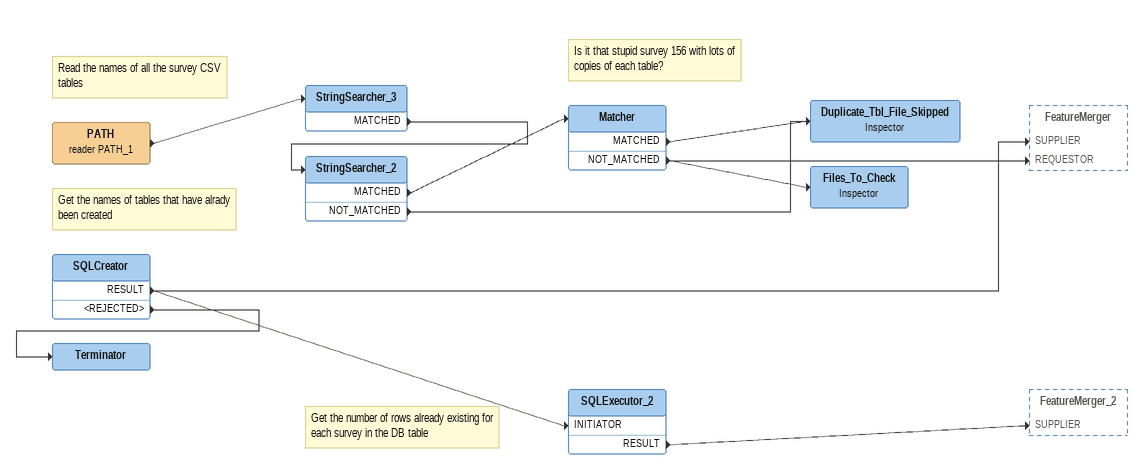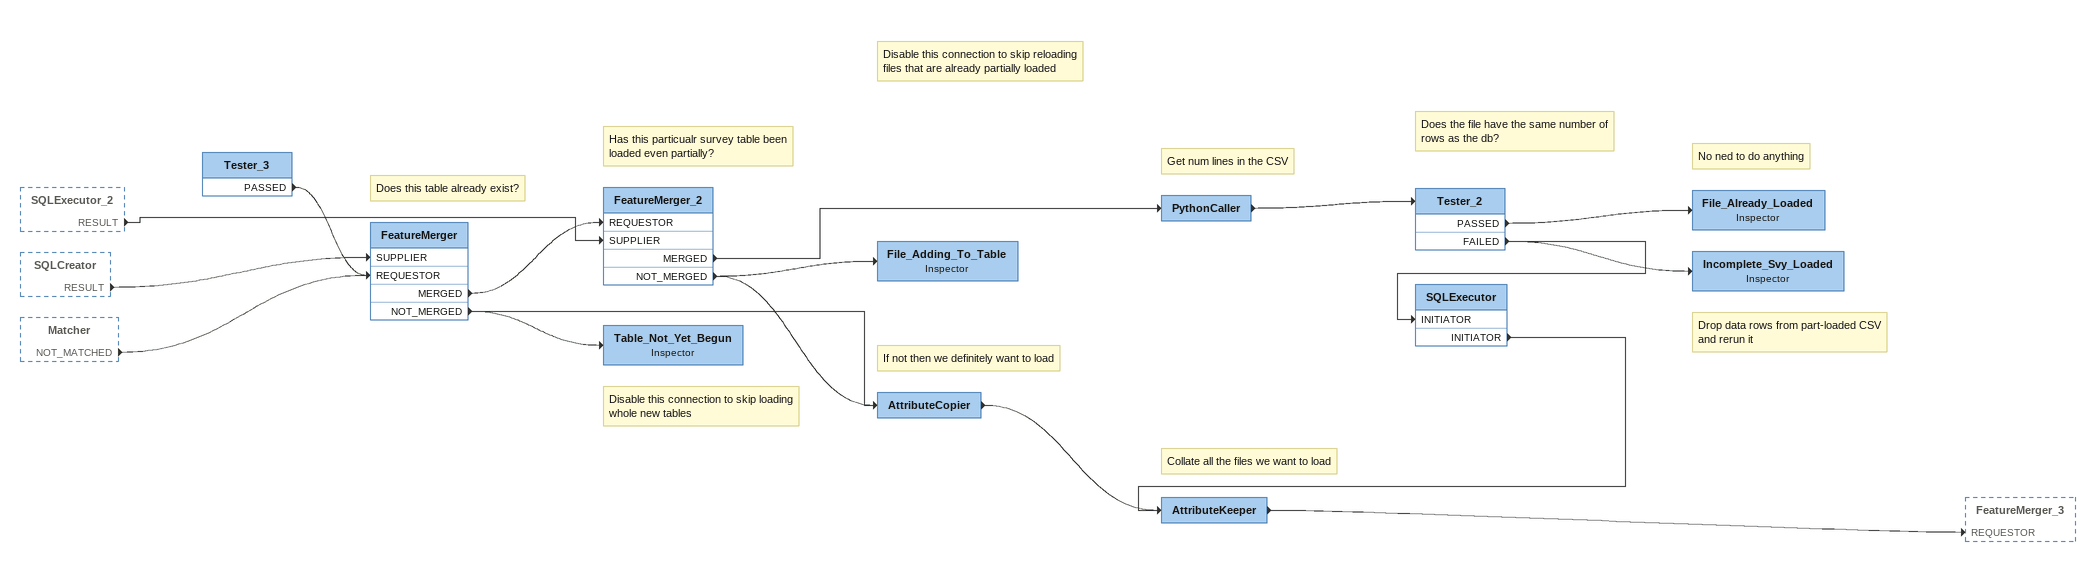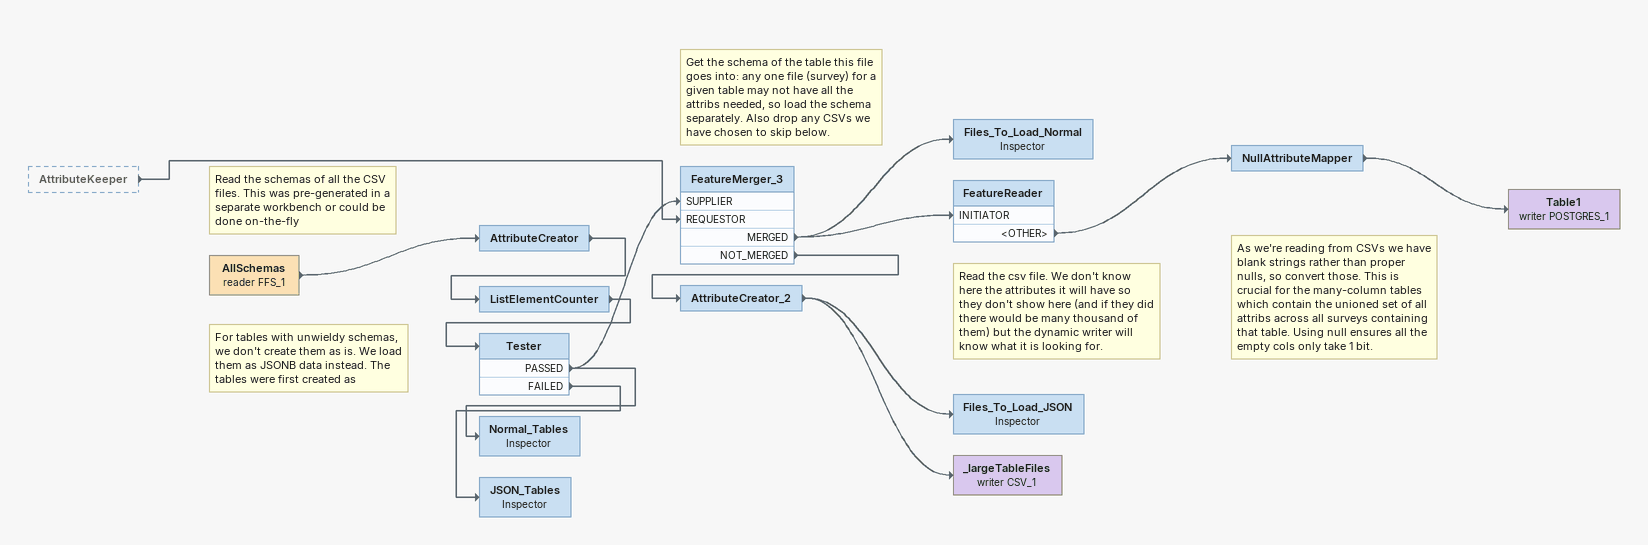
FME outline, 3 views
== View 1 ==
Note: Read the names of all the survey CSV tables
PATH (reader PATH_1)
    -> StringSearcher_3
StringSearcher_3
    MATCHED -> StringSearcher_2
StringSearcher_2
    MATCHED -> Matcher
    NOT_MATCHED -> Duplicate_Tbl_File_Skipped
Note: Is it that stupid survey 156 with lots of copies of each table?
Matcher
    MATCHED -> Duplicate_Tbl_File_Skipped
    NOT_MATCHED -> FeatureMerger [REQUESTOR]
    NOT_MATCHED -> Files_To_Check
Duplicate_Tbl_File_Skipped: Inspector
Files_To_Check: Inspector
Note: Get the names of tables that have alrady been created
SQLCreator
    RESULT -> SQLExecutor_2 [INITIATOR]
    RESULT -> FeatureMerger [SUPPLIER]
    <REJECTED> -> Terminator
Terminator
Note: Get the number of rows already existing for each survey in the DB table
SQLExecutor_2
    RESULT -> FeatureMerger_2 [SUPPLIER]

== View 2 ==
SQLExecutor_2 [outside]
    RESULT -> FeatureMerger_2 [SUPPLIER]
SQLCreator [outside]
    RESULT -> FeatureMerger [SUPPLIER]
Matcher [outside]
    NOT_MATCHED -> FeatureMerger [REQUESTOR]
Tester_3
    PASSED -> FeatureMerger [REQUESTOR]
Note: Does this table already exist?
FeatureMerger
    MERGED -> FeatureMerger_2 [REQUESTOR]
    NOT_MERGED -> AttributeCopier
    NOT_MERGED -> Table_Not_Yet_Begun
Note: Has this particualr survey table been loaded even partially?
FeatureMerger_2
    MERGED -> PythonCaller
    NOT_MERGED -> File_Adding_To_Table
    NOT_MERGED -> AttributeCopier
Note: Disable this connection to skip reloading files that are already partially loaded
Note: Get num lines in the CSV
PythonCaller
    -> Tester_2
Note: Does the file have the same number of rows as the db?
Tester_2
    PASSED -> File_Already_Loaded
    FAILED -> Incomplete_Svy_Loaded
    FAILED -> SQLExecutor [INITIATOR]
Note: No ned to do anything
File_Already_Loaded: Inspector
Incomplete_Svy_Loaded: Inspector
Note: Drop data rows from part-loaded CSV and rerun it
SQLExecutor
    INITIATOR -> AttributeKeeper
File_Adding_To_Table: Inspector
Note: If not then we definitely want to load
AttributeCopier
    -> AttributeKeeper
Note: Collate all the files we want to load
AttributeKeeper
    -> FeatureMerger_3 [REQUESTOR]
Note: Disable this connection to skip loading whole new tables
Table_Not_Yet_Begun: Inspector

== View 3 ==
AttributeKeeper [outside]
    -> FeatureMerger_3 [REQUESTOR]
Note: Read the schemas of all the CSV files. This was pre-generated in a separate workbench or could be done on-the-fly
AllSchemas (reader FFS_1)
    -> AttributeCreator
AttributeCreator
    -> ListElementCounter
ListElementCounter
    -> Tester
Note: For tables with unwieldy schemas, we don't create them as is. We load them as JSONB data instead. The tables were first created as
Tester
    PASSED -> FeatureMerger_3 [SUPPLIER]
    PASSED -> Normal_Tables
    FAILED -> JSON_Tables
Note: Get the schema of the table this file goes into: any one file (survey) for a given table may not have all the attribs needed, so load the schema separately. Also drop any CSVs we have chosen to skip below.
FeatureMerger_3
    MERGED -> FeatureReader [INITIATOR]
    MERGED -> Files_To_Load_Normal
    NOT_MERGED -> AttributeCreator_2
Files_To_Load_Normal: Inspector
Note: Read the csv file. We don't know here the attributes it will have so they don't show here (and if they did there would be many thousand of them) but the dynamic writer will know what it is looking for.
FeatureReader
    <OTHER> -> NullAttributeMapper
Note: As we're reading from CSVs we have blank strings rather than proper nulls, so convert those. This is crucial for the many-column tables which contain the unioned set of all attribs across all surveys containing that table. Using null ensures all the empty cols only take 1 bit.
NullAttributeMapper
    -> Table1 (writer POSTGRES_1)
Table1 (writer POSTGRES_1)
AttributeCreator_2
    -> _largeTableFiles (writer CSV_1)
    -> Files_To_Load_JSON
Files_To_Load_JSON: Inspector
_largeTableFiles (writer CSV_1)
Normal_Tables: Inspector
JSON_Tables: Inspector
